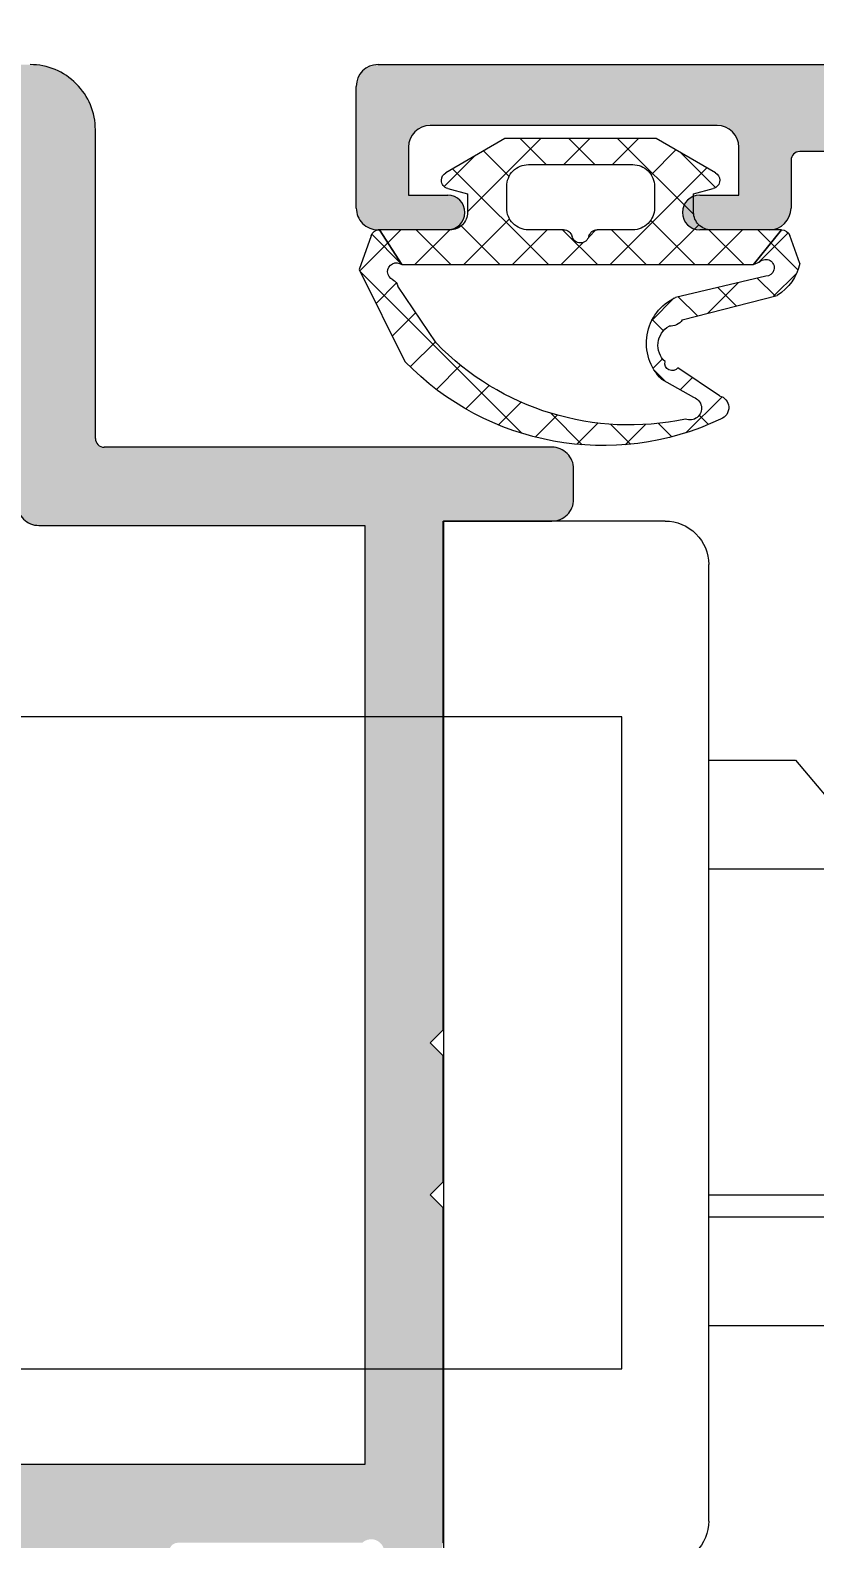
# Model space of a CAD drawing. Extents: x 820 to 5791, y 1495 to 5010.
# Drawn here: x 3007.535 to 3009.339, y 2081.616 to 2085.087 of the extents above; entities that cross this region are included whole.
import ezdxf

# ---------------------------------------------------------------- set-up
doc = ezdxf.new("R2010")
doc.units = 0
doc.header["$LTSCALE"] = 20
doc.layers.get('0').update_dxf_attribs({"linetype": 'CONTINUOUS', "lineweight": 15})
doc.layers.get('DEFPOINTS').update_dxf_attribs({"linetype": 'CONTINUOUS'})
doc.layers.add('_00_TT_PLASTER INTERIOR', color=60, linetype='CONTINUOUS', lineweight=0)
doc.layers.add('ölç', color=63, linetype='CONTINUOUS', lineweight=20)
doc.layers.add('dış ölçü', color=7, linetype='CONTINUOUS', lineweight=20, true_color=0x0d6787)
doc.styles.add('TRS', font='times.ttf', dxfattribs={"width": 0.8})
doc.dimstyles.new('dış ölçü', dxfattribs={"dimtxt": 12, "dimasz": 5, "dimexe": 5, "dimexo": 35, "dimgap": 5, "dimtad": 1, "dimdec": 0, "dimdsep": 46, "dimtxsty": 'TRS', "dimblk": 'DOT', "dimcen": 0, "dimdle": 0.1, "dimclrd": 256, "dimclre": 256, "dimclrt": 73, "dimadec": 0, "dimazin": 0, "dimtfac": 0.3, "dimtdec": 0, "dimtix": 1, "dimtmove": 2, "dimatfit": 3, "dimldrblk": 'DOT', "dimfxl": 1, "dimfxlon": 1, "dimtolj": 1, "dimarcsym": 0})

# ---------------------------------------------------------------- blocks, each defined once
blk = doc.blocks.new('_Dot')
at = {"layer": 'ölç', "color": 0, "lineweight": -2}
blk.add_line((-0.5, 0), (-1, 0), dxfattribs=at)
at = {"layer": 'ölç', "color": 0, "const_width": 0.5}
blk.add_lwpolyline([(-0.25, 0, 1), (0.25, 0, 1)], format="xyb", close=True, dxfattribs=at)
blk = doc.blocks.new('*D176')
at = {"layer": 'DEFPOINTS', "color": 0, "transparency": 16777216}
for p in [(2844.176336790435, 2097.044452601193), (3414.390991119654, 2084.554264930397), (3414.390991119654, 1809.278305477972)]:
    blk.add_point(p, dxfattribs=at)
at = {"layer": 'dış ölçü', "lineweight": -2, "transparency": 16777216}
for p, q in [((2844.176336790435, 1810.278305477972), (2844.176336790435, 1804.278305477972)), ((3414.390991119654, 1810.278305477972), (3414.390991119654, 1804.278305477972)), ((2849.176336790435, 1809.278305477972), (3409.390991119654, 1809.278305477972))]:
    blk.add_line(p, q, dxfattribs=at)
at = {"layer": 'dış ölçü', "lineweight": -2, "transparency": 16777216, "xscale": 5, "yscale": 5, "zscale": 5, "rotation": 180}
blk.add_blockref('_Dot', (2844.176336790435, 1809.278305477972), dxfattribs=at)
at = {"layer": 'dış ölçü', "lineweight": -2, "transparency": 16777216, "xscale": 5, "yscale": 5, "zscale": 5}
blk.add_blockref('_Dot', (3414.390991119654, 1809.278305477972), dxfattribs=at)
at = {"layer": 'dış ölçü', "color": 73, "transparency": 16777216, "insert": (3129.283663955045, 1820.399430207605), "char_height": 12, "attachment_point": 5, "style": 'TRS'}
blk.add_mtext('\\A1;570', dxfattribs=at)
blk = doc.blocks.new('*D180')
at = {"layer": 'DEFPOINTS', "color": 0, "transparency": 16777216}
for p in [(3700.971713778752, 2100.044452589959), (2054.28790840802, 2083.440788159293), (3700.971713778752, 1729.278305477972)]:
    blk.add_point(p, dxfattribs=at)
at = {"layer": 'dış ölçü', "lineweight": -2, "transparency": 16777216}
for p, q in [((2054.28790840802, 1730.278305477972), (2054.28790840802, 1724.278305477972)), ((3700.971713778752, 1730.278305477972), (3700.971713778752, 1724.278305477972)), ((2059.28790840802, 1729.278305477972), (3695.971713778752, 1729.278305477972))]:
    blk.add_line(p, q, dxfattribs=at)
at = {"layer": 'dış ölçü', "lineweight": -2, "transparency": 16777216, "xscale": 5, "yscale": 5, "zscale": 5, "rotation": 180}
blk.add_blockref('_Dot', (2054.28790840802, 1729.278305477972), dxfattribs=at)
at = {"layer": 'dış ölçü', "lineweight": -2, "transparency": 16777216, "xscale": 5, "yscale": 5, "zscale": 5}
blk.add_blockref('_Dot', (3700.971713778752, 1729.278305477972), dxfattribs=at)
at = {"layer": 'dış ölçü', "color": 73, "transparency": 16777216, "insert": (2877.629811093386, 1740.399430207604), "char_height": 12, "attachment_point": 5, "style": 'TRS'}
blk.add_mtext('\\A1;1647', dxfattribs=at)
blk = doc.blocks.new('HGJFG')
h = blk.add_hatch(color=9)
h.dxf.hatch_style = 1
edge = h.paths.add_edge_path()
edge.add_line((-2157.052609811039, -3285.342540522171), (-2161.952609811039, -3285.342540522171))
edge.add_arc((-2161.952609848388, -3285.392540484819), 0.04999996264815795, 449.9999571945588, 540.0000428021061)
edge.add_line((-2162.002609811037, -3285.39254052217), (-2162.002609811037, -3285.67202922217))
edge.add_arc((-2161.952609757701, -3285.672029211582), 0.05000005333277044, 180.000012132911, 239.9805119409376)
edge.add_line((-2161.977624511038, -3285.715322022176), (-2161.934817611039, -3285.740055922176))
edge.add_arc((-2161.924811749542, -3285.722738868847), 0.01999994000240818, 239.9805091335645, 284.9978442366118)
edge.add_line((-2161.919636111034, -3285.742057522172), (-2161.852609811037, -3285.724100522174))
edge.add_line((-2161.852609811042, -3285.724100522172), (-2161.852609811042, -3285.522540522168))
edge.add_line((-2161.852609811042, -3285.522540522171), (-2161.552609811043, -3285.522540522171))
edge.add_line((-2161.552609811039, -3285.522540522171), (-2161.552609811039, -3286.412540522173))
edge.add_line((-2161.552609811039, -3286.41254052217), (-2161.522609811037, -3286.442540522169))
edge.add_line((-2161.522609811041, -3286.442540522169), (-2161.552609811043, -3286.472530522174))
edge.add_line((-2161.552609811039, -3286.472530522175), (-2161.552609811039, -3287.382530522174))
edge.add_line((-2161.552609811039, -3287.382530522172), (-2161.852609811039, -3287.382530522172))
edge.add_line((-2161.852609811042, -3287.382530522172), (-2161.852609811042, -3287.162531022174))
edge.add_arc((-2161.872609797906, -3287.162530992023), 0.01999998686371782, 359.9999136220627, 480.0007267771202)
edge.add_line((-2161.882610011043, -3287.145210622169), (-2161.977610411041, -3287.200060822173))
edge.add_arc((-2161.952609829122, -3287.243361735512), 0.04999998191952085, 480.0007819472263, 540.0000993045832)
edge.add_line((-2162.002609811037, -3287.243361822172), (-2162.002609811037, -3287.382528922171))
edge.add_arc((-2161.842609868586, -3287.382528979763), 0.1599999424535885, 539.9999793768567, 629.9986956424653)
edge.add_line((-2161.842613511032, -3287.54252892217), (-2161.552609811034, -3287.542535722176))
edge.add_line((-2161.552609811039, -3287.542535722175), (-2161.552609811039, -3287.912193922175))
edge.add_line((-2161.552609811039, -3287.912193922176), (-2161.522609811037, -3287.942193922175))
edge.add_line((-2161.522609811041, -3287.942193922175), (-2161.552609811043, -3287.972193922174))
edge.add_line((-2161.552609811039, -3287.972193922174), (-2161.552609811039, -3288.742540522171))
edge.add_line((-2161.552609811039, -3288.742540522172), (-2161.51535861104, -3288.892178522175))
edge.add_arc((-2161.534484665809, -3288.8980258605), 0.01999993341346588, 322.11924450021934, 376.9997714245507, ccw=False)
edge.add_line((-2161.518698911034, -3288.910306222172), (-2161.552350511035, -3288.953564022173))
edge.add_arc((-2161.536564768013, -3288.9658444146), 0.01999994302475033, 502.119154304886, 539.9997352126884)
edge.add_line((-2161.556564711032, -3288.96584432217), (-2161.556564711032, -3289.049087722168))
edge.add_arc((-2161.536564706676, -3289.049087698316), 0.02000000435220103, 180.0000683352274, 282.5000071211478)
edge.add_line((-2161.532235911041, -3289.068613622169), (-2161.264306911041, -3289.009215222171))
edge.add_arc((-2161.2686356967, -3288.989689272875), 0.02000002703113914, 282.4999634252435, 486.793296271248)
edge.add_line((-2161.280614311033, -3288.973673222175), (-2161.408039211035, -3288.79503012217))
edge.add_arc((-2161.391756927024, -3288.783416000114), 0.02000001509450119, 197.000250289258, 215.5001906392718, ccw=False)
edge.add_line((-2161.410883011032, -3288.789263522171), (-2161.415778111033, -3288.77325232217))
edge.add_arc((-2161.387088960281, -3288.7644811526), 0.0300000131099217, 47.000027418390005, 197.0000291483294, ccw=False)
edge.add_line((-2161.366629011039, -3288.742540522172), (-2160.942609811039, -3288.742540522172))
edge.add_arc((-2160.942609796094, -3288.762540507235), 0.01999998506508395, 359.9999572112341, 450.0000428054411, ccw=False)
edge.add_line((-2160.922609811035, -3288.762540522172), (-2160.922609811035, -3288.797399722175))
edge.add_arc((-2160.942609898481, -3288.797399694114), 0.02000008744946322, 331.16955178033476, 359.99991960889156, ccw=False)
edge.add_line((-2160.925088811037, -3288.807044122171), (-2161.00517681104, -3288.952540522174))
edge.add_arc((-2161.00517681104, -3288.972540522168), 0.01999999999534339, 450, 630)
edge.add_line((-2161.00517681104, -3288.992540522172), (-2160.851279111038, -3288.992540522172))
edge.add_arc((-2160.851279117994, -3288.942540523388), 0.04999999878346037, 270.0000079774477, 331.1695064574781)
edge.add_line((-2160.807476611034, -3288.966651522172), (-2160.690100611034, -3288.753413922173))
edge.add_arc((-2160.671703516197, -3288.763540573959), 0.02100005178987737, 449.999985929286, 511.1694844111503, ccw=False)
edge.add_line((-2160.671703511031, -3288.742540522172), (-2157.112297711033, -3288.742540522172))
edge.add_line((-2157.112297711033, -3288.742540522172), (-2157.112297711033, -3288.942540522172))
edge.add_arc((-2157.062297748384, -3288.942540559524), 0.04999996264524756, 539.999957197894, 630.0000428054412)
edge.add_line((-2157.06229771103, -3288.992540522172), (-2156.65004271103, -3288.992540522172))
edge.add_arc((-2156.650042711041, -3288.972540522168), 0.02000000000116416, 270, 450)
edge.add_line((-2156.650042711041, -3288.952540522175), (-2156.730130811041, -3288.807044122172))
edge.add_arc((-2156.712609723586, -3288.797399694114), 0.02000008744985166, 180.0000803911084, 208.8304482196652, ccw=False)
edge.add_line((-2156.732609811032, -3288.797399722173), (-2156.732609811032, -3288.762540522171))
edge.add_arc((-2156.712609825973, -3288.762540507231), 0.0199999850563528, 89.99995719455882, 180.0000428054411, ccw=False)
edge.add_line((-2156.712609811043, -3288.742540522172), (-2156.288590511042, -3288.742540522172))
edge.add_arc((-2156.268130561785, -3288.7644811526), 0.03000001311319557, 342.99997085329574, 492.99997258161, ccw=False)
edge.add_line((-2156.239441411029, -3288.77325232217), (-2156.24433661103, -3288.789263522171))
edge.add_arc((-2156.263462645043, -3288.783416307119), 0.01999987752026649, 324.5006085571891, 343.0005489078927, ccw=False)
edge.add_line((-2156.247180311036, -3288.795030122171), (-2156.374605211037, -3288.973673222175))
edge.add_arc((-2156.386583825367, -3288.989689272875), 0.02000002703732286, 413.2067037287519, 617.5000365828964)
edge.add_line((-2156.390912611035, -3289.009215222172), (-2156.122983711036, -3289.06861362217))
edge.add_arc((-2156.118654915391, -3289.049087698316), 0.02000000435229018, 257.4999928788523, 359.9999316647726)
edge.add_line((-2156.098654911036, -3289.04908772217), (-2156.098654911036, -3288.965844322172))
edge.add_arc((-2156.118654804054, -3288.965844268895), 0.01999989302428551, 359.9998473704691, 397.8804282837991)
edge.add_line((-2156.102869011037, -3288.953564022172), (-2156.136520711037, -3288.910306222171))
edge.add_arc((-2156.120734906258, -3288.89802595679), 0.01999991375347702, 162.999922892102, 217.8804498130889, ccw=False)
edge.add_line((-2156.13986091103, -3288.892178522175), (-2156.102609811031, -3288.742540522172))
edge.add_line((-2156.102609811042, -3288.742540522172), (-2156.102609811042, -3287.972193922174))
edge.add_line((-2156.102609811042, -3287.972193922174), (-2156.132609811041, -3287.942193922175))
edge.add_line((-2156.132609811041, -3287.942193922175), (-2156.102609811042, -3287.912193922176))
edge.add_line((-2156.102609811042, -3287.912193922176), (-2156.102609811042, -3287.62254052217))
edge.add_line((-2156.102609811042, -3287.622540522169), (-2156.132609811041, -3287.592540522171))
edge.add_line((-2156.132609811041, -3287.592540522171), (-2156.102609811042, -3287.562540522172))
edge.add_line((-2156.102609811042, -3287.562540522172), (-2156.102609811042, -3286.392540522171))
edge.add_line((-2156.102609811042, -3286.39254052217), (-2155.852609811042, -3286.39254052217))
edge.add_arc((-2155.852609773688, -3286.342540559522), 0.04999996264815795, 269.9999571945589, 360.0000428021061)
edge.add_line((-2155.802609811039, -3286.342540522171), (-2155.802609811039, -3286.272540522169))
edge.add_arc((-2155.852609773688, -3286.272540484816), 0.04999996264524756, 359.9999571978939, 450.0000428054412)
edge.add_line((-2155.852609811042, -3286.222540522168), (-2156.882609811041, -3286.222540522168))
edge.add_arc((-2156.882609825986, -3286.202540537109), 0.01999998505926318, 179.9999572112341, 270.0000428137788, ccw=False)
edge.add_line((-2156.902609811031, -3286.202540522175), (-2156.902609811031, -3285.492540522171))
edge.add_arc((-2157.052609698975, -3285.492540410108), 0.1499998879386531, 359.9999571956705, 450.0000428043295)
edge = h.paths.add_edge_path(flags=16)
edge.add_line((-2161.352609811042, -3285.542540522171), (-2157.102609811042, -3285.542540522171))
edge.add_arc((-2157.102609796098, -3285.562540507234), 0.01999998506508395, 359.9999572112341, 450.0000428054411, ccw=False)
edge.add_line((-2157.082609811038, -3285.562540522172), (-2157.082609811038, -3286.352540522174))
edge.add_arc((-2157.03260984839, -3286.352540559527), 0.04999996264524756, 539.999957197894, 630.0000428054412)
edge.add_line((-2157.032609811035, -3286.402540522176), (-2156.282609811035, -3286.402540522176))
edge.add_line((-2156.282609811035, -3286.402540522176), (-2156.282609811035, -3288.562540522174))
edge.add_line((-2156.282609811035, -3288.562540522172), (-2161.372609811036, -3288.562540522172))
edge.add_line((-2161.372609811032, -3288.562540522172), (-2161.372609811032, -3286.402540522174))
edge.add_line((-2161.372609811032, -3286.402540522176), (-2161.222609811032, -3286.402540522176))
edge.add_arc((-2161.222609773683, -3286.352540559527), 0.04999996264815795, 269.9999571945589, 360.0000428021061)
edge.add_line((-2161.172609811035, -3286.352540522173), (-2161.172609811035, -3286.302540522172))
edge.add_arc((-2161.222609773683, -3286.302540484822), 0.04999996264524756, 359.9999571978939, 450.0000428054412)
edge.add_line((-2161.222609811038, -3286.252540522174), (-2161.352609811039, -3286.252540522174))
edge.add_arc((-2161.352609825973, -3286.232540537122), 0.01999998505344241, 179.9999571778836, 270.0000427971035, ccw=False)
edge.add_line((-2161.372609811032, -3286.232540522174), (-2161.372609811032, -3285.562540522173))
edge.add_arc((-2161.352609825973, -3285.562540507231), 0.01999998505926318, 89.9999572028965, 180.0000428054411, ccw=False)
h = blk.add_hatch(color=9)
h.dxf.hatch_style = 1
edge = h.paths.add_edge_path()
edge.add_line((-2157.052609811039, -3285.342540522171), (-2161.952609811039, -3285.342540522171))
edge.add_arc((-2161.952609848388, -3285.392540484819), 0.04999996264815795, 449.9999571945588, 540.0000428021061)
edge.add_line((-2162.002609811037, -3285.39254052217), (-2162.002609811037, -3285.67202922217))
edge.add_arc((-2161.952609757715, -3285.672029211582), 0.05000005332986005, 180.000012132911, 239.9805119409376)
edge.add_line((-2161.977624511038, -3285.715322022176), (-2161.934817611037, -3285.740055922176))
edge.add_arc((-2161.924811749542, -3285.722738868854), 0.01999993999736824, 239.9805091252218, 284.9978442328735)
edge.add_line((-2161.919636111034, -3285.742057522172), (-2161.852609811033, -3285.724100522174))
edge.add_line((-2161.852609811042, -3285.724100522172), (-2161.852609811042, -3285.522540522168))
edge.add_line((-2161.852609811042, -3285.522540522171), (-2161.552609811043, -3285.522540522171))
edge.add_line((-2161.552609811039, -3285.522540522171), (-2161.552609811039, -3286.412540522173))
edge.add_line((-2161.552609811039, -3286.41254052217), (-2161.522609811041, -3286.442540522169))
edge.add_line((-2161.522609811041, -3286.442540522169), (-2161.552609811039, -3286.472530522174))
edge.add_line((-2161.552609811039, -3286.472530522175), (-2161.552609811039, -3287.382530522174))
edge.add_line((-2161.552609811039, -3287.382530522172), (-2161.852609811039, -3287.382530522172))
edge.add_line((-2161.852609811042, -3287.382530522172), (-2161.852609811042, -3287.162531022174))
edge.add_arc((-2161.872609797906, -3287.162530992023), 0.01999998686371782, 359.9999136220627, 480.0007267771202)
edge.add_line((-2161.882610011043, -3287.145210622169), (-2161.977610411043, -3287.200060822173))
edge.add_arc((-2161.952609829122, -3287.243361735508), 0.04999998191593519, 480.0007819534496, 540.0000993112533)
edge.add_line((-2162.002609811037, -3287.243361822172), (-2162.002609811037, -3287.382528922171))
edge.add_arc((-2161.842609868586, -3287.382528979763), 0.1599999424506781, 539.9999793768567, 629.9986956424653)
edge.add_line((-2161.842613511047, -3287.54252892217), (-2161.552609811045, -3287.542535722176))
edge.add_line((-2161.552609811039, -3287.542535722175), (-2161.552609811039, -3287.912193922175))
edge.add_line((-2161.552609811039, -3287.912193922176), (-2161.522609811041, -3287.942193922175))
edge.add_line((-2161.522609811041, -3287.942193922175), (-2161.552609811039, -3287.972193922174))
edge.add_line((-2161.552609811039, -3287.972193922174), (-2161.552609811039, -3288.742540522171))
edge.add_line((-2161.552609811039, -3288.742540522172), (-2161.51535861104, -3288.892178522175))
edge.add_arc((-2161.534484665809, -3288.8980258605), 0.01999993341346588, 322.11924449509985, 376.9997714245507, ccw=False)
edge.add_line((-2161.518698911034, -3288.910306222172), (-2161.552350511035, -3288.953564022173))
edge.add_arc((-2161.536564768013, -3288.9658444146), 0.01999994302475033, 502.119154304886, 539.9997352126884)
edge.add_line((-2161.556564711046, -3288.96584432217), (-2161.556564711046, -3289.049087722168))
edge.add_arc((-2161.536564706691, -3289.049087698316), 0.02000000435220103, 180.0000683352274, 282.5000071211478)
edge.add_line((-2161.532235911041, -3289.068613622169), (-2161.264306911041, -3289.009215222171))
edge.add_arc((-2161.2686356967, -3288.989689272875), 0.02000002703050922, 282.4999634171036, 486.793296271248)
edge.add_line((-2161.280614311033, -3288.973673222175), (-2161.408039211035, -3288.79503012217))
edge.add_arc((-2161.391756927024, -3288.783416000103), 0.02000001509889212, 197.0002503211512, 215.5001906712646, ccw=False)
edge.add_line((-2161.410883011046, -3288.789263522171), (-2161.415778111047, -3288.77325232217))
edge.add_arc((-2161.387088960281, -3288.7644811526), 0.0300000131099217, 47.000027418390005, 197.0000291483294, ccw=False)
edge.add_line((-2161.366629011039, -3288.742540522172), (-2160.942609811035, -3288.742540522172))
edge.add_arc((-2160.942609796094, -3288.762540507231), 0.01999998505926318, 359.9999571945589, 450.00004279710356, ccw=False)
edge.add_line((-2160.922609811035, -3288.762540522172), (-2160.922609811035, -3288.797399722175))
edge.add_arc((-2160.942609898496, -3288.797399694114), 0.02000008744946322, 331.16955178033476, 359.99991960889156, ccw=False)
edge.add_line((-2160.925088811037, -3288.807044122171), (-2161.005176811036, -3288.952540522174))
edge.add_arc((-2161.00517681104, -3288.972540522168), 0.01999999999534339, 450, 630)
edge.add_line((-2161.00517681104, -3288.992540522172), (-2160.851279111042, -3288.992540522172))
edge.add_arc((-2160.851279118008, -3288.942540523381), 0.04999999878928114, 270.0000079774477, 331.1695064532429)
edge.add_line((-2160.807476611034, -3288.966651522172), (-2160.690100611034, -3288.753413922173))
edge.add_arc((-2160.671703516197, -3288.763540573959), 0.02100005178732773, 449.999985929286, 511.1694844073212, ccw=False)
edge.add_line((-2160.671703511046, -3288.742540522172), (-2157.112297711047, -3288.742540522172))
edge.add_line((-2157.112297711047, -3288.742540522172), (-2157.112297711047, -3288.942540522172))
edge.add_arc((-2157.062297748399, -3288.942540559524), 0.04999996264524756, 539.999957197894, 630.0000428054412)
edge.add_line((-2157.062297711044, -3288.992540522172), (-2156.650042711045, -3288.992540522172))
edge.add_arc((-2156.650042711041, -3288.972540522168), 0.02000000000116416, 270, 450)
edge.add_line((-2156.650042711041, -3288.952540522175), (-2156.730130811039, -3288.807044122172))
edge.add_arc((-2156.712609723586, -3288.797399694106), 0.02000008745265855, 180.0000804077836, 208.8304482342736, ccw=False)
edge.add_line((-2156.732609811047, -3288.797399722173), (-2156.732609811047, -3288.762540522171))
edge.add_arc((-2156.712609825988, -3288.762540507235), 0.01999998505926318, 89.99995719455887, 180.0000427887659, ccw=False)
edge.add_line((-2156.712609811043, -3288.742540522172), (-2156.288590511042, -3288.742540522172))
edge.add_arc((-2156.2681305618, -3288.7644811526), 0.03000001311319557, 342.9999708516706, 492.99997258161, ccw=False)
edge.add_line((-2156.239441411043, -3288.77325232217), (-2156.244336611045, -3288.789263522171))
edge.add_arc((-2156.263462645057, -3288.783416307119), 0.01999987752026649, 324.5006085571891, 343.0005489078927, ccw=False)
edge.add_line((-2156.247180311036, -3288.795030122171), (-2156.374605211034, -3288.973673222175))
edge.add_arc((-2156.386583825381, -3288.989689272875), 0.02000002703906597, 413.2067037220751, 617.5000365828964)
edge.add_line((-2156.390912611035, -3289.009215222172), (-2156.122983711036, -3289.06861362217))
edge.add_arc((-2156.118654915391, -3289.049087698316), 0.02000000435229018, 257.4999928788523, 359.9999316647726)
edge.add_line((-2156.098654911036, -3289.04908772217), (-2156.098654911036, -3288.965844322172))
edge.add_arc((-2156.118654804069, -3288.965844268895), 0.01999989302428551, 359.9998473704691, 397.8804282786796)
edge.add_line((-2156.102869011037, -3288.953564022172), (-2156.136520711037, -3288.910306222171))
edge.add_arc((-2156.120734906272, -3288.89802595679), 0.01999991375117988, 162.9999228896643, 217.8804498182083, ccw=False)
edge.add_line((-2156.139860911045, -3288.892178522175), (-2156.102609811046, -3288.742540522172))
edge.add_line((-2156.102609811042, -3288.742540522172), (-2156.102609811042, -3287.972193922174))
edge.add_line((-2156.102609811042, -3287.972193922174), (-2156.132609811045, -3287.942193922175))
edge.add_line((-2156.132609811041, -3287.942193922175), (-2156.102609811039, -3287.912193922176))
edge.add_line((-2156.102609811042, -3287.912193922176), (-2156.102609811042, -3287.62254052217))
edge.add_line((-2156.102609811042, -3287.622540522169), (-2156.132609811045, -3287.592540522171))
edge.add_line((-2156.132609811041, -3287.592540522171), (-2156.102609811039, -3287.562540522172))
edge.add_line((-2156.102609811042, -3287.562540522172), (-2156.102609811042, -3286.392540522171))
edge.add_line((-2156.102609811042, -3286.39254052217), (-2155.852609811042, -3286.39254052217))
edge.add_arc((-2155.852609773688, -3286.342540559522), 0.04999996264815795, 269.9999571945589, 360.0000428021061)
edge.add_line((-2155.802609811039, -3286.342540522171), (-2155.802609811039, -3286.272540522169))
edge.add_arc((-2155.852609773688, -3286.272540484816), 0.04999996264524756, 359.9999571978939, 450.0000428054412)
edge.add_line((-2155.852609811042, -3286.222540522168), (-2156.882609811045, -3286.222540522168))
edge.add_arc((-2156.882609825986, -3286.202540537116), 0.01999998505344242, 179.9999571945589, 270.0000428054412, ccw=False)
edge.add_line((-2156.902609811045, -3286.202540522175), (-2156.902609811045, -3285.492540522171))
edge.add_arc((-2157.052609698975, -3285.492540410108), 0.1499998879386531, 359.9999571956705, 450.0000428043295)
edge = h.paths.add_edge_path(flags=16)
edge.add_line((-2161.352609811042, -3285.542540522171), (-2157.102609811042, -3285.542540522171))
edge.add_arc((-2157.102609796098, -3285.562540507231), 0.01999998505926318, 359.9999571945588, 450.0000428054412, ccw=False)
edge.add_line((-2157.082609811038, -3285.562540522172), (-2157.082609811038, -3286.352540522174))
edge.add_arc((-2157.03260984839, -3286.352540559527), 0.04999996264524756, 539.999957197894, 630.0000428054412)
edge.add_line((-2157.032609811035, -3286.402540522176), (-2156.282609811035, -3286.402540522176))
edge.add_line((-2156.282609811035, -3286.402540522176), (-2156.282609811035, -3288.562540522174))
edge.add_line((-2156.282609811035, -3288.562540522172), (-2161.372609811036, -3288.562540522172))
edge.add_line((-2161.372609811046, -3288.562540522172), (-2161.372609811046, -3286.402540522174))
edge.add_line((-2161.372609811046, -3286.402540522176), (-2161.222609811047, -3286.402540522176))
edge.add_arc((-2161.222609773683, -3286.352540559527), 0.04999996264815795, 269.9999571945589, 360.0000428021061)
edge.add_line((-2161.172609811035, -3286.352540522173), (-2161.172609811035, -3286.302540522172))
edge.add_arc((-2161.222609773683, -3286.302540484822), 0.04999996264524756, 359.9999571978939, 450.0000428054412)
edge.add_line((-2161.222609811038, -3286.252540522174), (-2161.352609811037, -3286.252540522174))
edge.add_arc((-2161.352609825987, -3286.232540537115), 0.01999998505926318, 179.9999571945589, 270.0000428054412, ccw=False)
edge.add_line((-2161.372609811046, -3286.232540522174), (-2161.372609811046, -3285.562540522173))
edge.add_arc((-2161.352609825987, -3285.562540507234), 0.01999998505926318, 89.99995719455887, 180.0000427887659, ccw=False)
h = blk.add_hatch(color=9)
h.dxf.hatch_style = 1
edge = h.paths.add_edge_path()
edge.add_arc((-2148.65251659494, -3285.672047667697), 0.0500000000000199, 660.0194825740718, 719.999999999998, ccw=False)
edge.add_line((-2148.627501872424, -3285.715340434505), (-2148.670308720238, -3285.740074391198))
edge.add_arc((-2148.68031460924, -3285.722757284476), 0.02000000000005231, 615.0020712212915, 660.0194825747342, ccw=False)
edge.add_line((-2148.685490291781, -3285.742075988112), (-2148.752516594927, -3285.724118941224))
edge.add_line((-2148.752516594931, -3285.724118941224), (-2148.752516594931, -3285.522558941224))
edge.add_line((-2148.752516594931, -3285.522558941223), (-2149.05251659493, -3285.522558941223))
edge.add_line((-2149.052516594934, -3285.522558941223), (-2149.052516594934, -3286.412558941223))
edge.add_line((-2149.052516594934, -3286.412558941224), (-2149.082516594935, -3286.442558941225))
edge.add_line((-2149.082516594933, -3286.442558941225), (-2149.052516594932, -3286.472548941225))
edge.add_line((-2149.052516594934, -3286.472548941224), (-2149.052516594934, -3287.382548941224))
edge.add_line((-2149.052516594934, -3287.382548941224), (-2148.752516594935, -3287.382548941224))
edge.add_line((-2148.752516594931, -3287.382548941224), (-2148.752516594931, -3287.162549449302))
edge.add_arc((-2148.732516594927, -3287.162549449303), 0.02000000000007489, 419.99921998778024, 540.0000000005099, ccw=False)
edge.add_line((-2148.722516359133, -3287.145229077366), (-2148.627516005438, -3287.200079281579))
edge.add_arc((-2148.65251659494, -3287.243380211418), 0.04999999999978667, 360.00000000016854, 419.99921998742957, ccw=False)
edge.add_line((-2148.602516594937, -3287.243380211418), (-2148.602516594937, -3287.383208941181))
edge.add_arc((-2148.762516594926, -3287.383208941182), 0.1599999999997735, 630.0013324598763, 719.9999999998896, ccw=False)
edge.add_line((-2148.762512874001, -3287.543208941138), (-2149.052516594932, -3287.54321568541))
edge.add_line((-2149.052516594934, -3287.54321568541), (-2149.052516594934, -3287.913212313166))
edge.add_line((-2149.052516594934, -3287.913212313165), (-2149.082516594935, -3287.943212313166))
edge.add_line((-2149.082516594933, -3287.943212313166), (-2149.052516594932, -3287.973212313165))
edge.add_line((-2149.052516594934, -3287.973212313166), (-2149.052516594934, -3288.742558941225))
edge.add_line((-2149.052516594934, -3288.742558941224), (-2149.089767720176, -3288.892196892892))
edge.add_arc((-2149.070641625059, -3288.898044326987), 0.02000000000011365, 523.0000000003032, 577.8805265231091)
edge.add_line((-2149.086427481464, -3288.910324666459), (-2149.05277586073, -3288.953582399997))
edge.add_arc((-2149.068561717138, -3288.96586273947), 0.01999999999946319, 360.00000000045696, 397.88052652326303, ccw=False)
edge.add_line((-2149.048561717133, -3288.96586273947), (-2149.048561717133, -3289.049106112824))
edge.add_arc((-2149.068561717138, -3289.049106112824), 0.01999999999983544, 617.4999999995352, 719.9999999995362, ccw=False)
edge.add_line((-2149.072890509412, -3289.068632032965), (-2149.340819466336, -3289.009233613247))
edge.add_arc((-2149.336490674058, -3288.989707693106), 0.02000000000012126, 413.2066863932508, 617.4999999999645, ccw=False)
edge.add_line((-2149.324512071061, -3288.973691667678), (-2149.19708716729, -3288.795048541164))
edge.add_arc((-2149.213369477654, -3288.783434482052), 0.01999999999827856, 684.4999999981264, 702.9999999981084)
edge.add_line((-2149.194243382543, -3288.789281916145), (-2149.189348263563, -3288.773270703414))
edge.add_arc((-2149.218037406242, -3288.764499552272), 0.02999999999991945, 702.9999999999847, 852.9999999999912)
edge.add_line((-2149.238497357042, -3288.742558941224), (-2149.662516594927, -3288.742558941224))
edge.add_arc((-2149.662516594934, -3288.762558941225), 0.01999999999980276, 449.9999999997476, 539.9999999997314)
edge.add_line((-2149.682516594939, -3288.762558941225), (-2149.682516594939, -3288.797418147362))
edge.add_arc((-2149.662516594934, -3288.797418147363), 0.01999999999994486, 539.9999999993956, 568.8304574556344)
edge.add_line((-2149.68003760422, -3288.807062536075), (-2149.59994953025, -3288.952558941225))
edge.add_arc((-2149.59994953025, -3288.972558941224), 0.02000000000007276, 270, 450, ccw=False)
edge.add_line((-2149.59994953025, -3288.992558941224), (-2149.753847279138, -3288.992558941224))
edge.add_arc((-2149.753847279132, -3288.942558941225), 0.05000000000000009, 568.8304574562372, 629.9999999999976, ccw=False)
edge.add_line((-2149.797649802346, -3288.966669913008), (-2149.915310820193, -3288.752914552511))
edge.add_arc((-2149.932831829469, -3288.762558941225), 0.01999999999985384, 388.8304574569419, 450.0000000007043)
edge.add_line((-2149.932831829469, -3288.742558941224), (-2153.492828712036, -3288.742558941224))
edge.add_line((-2153.492828712039, -3288.742558941224), (-2153.492828712039, -3288.942558941224))
edge.add_arc((-2153.542828712042, -3288.942558941225), 0.05, 270, 360, ccw=False)
edge.add_line((-2153.542828712042, -3288.992558941224), (-2153.955033468753, -3288.992558941224))
edge.add_arc((-2153.955033468749, -3288.972558941224), 0.02000000000007276, 450, 630, ccw=False)
edge.add_line((-2153.955033468749, -3288.952558941223), (-2153.874945394779, -3288.807062536073))
edge.add_arc((-2153.892466404065, -3288.797418147361), 0.02000000000003605, 691.1695425433522, 719.9999999995905)
edge.add_line((-2153.872466404076, -3288.797418147361), (-2153.872466404076, -3288.762558941224))
edge.add_arc((-2153.892466404065, -3288.762558941225), 0.0199999999998937, 360.0000000005292, 450.000000000513)
edge.add_line((-2153.892466404065, -3288.742558941224), (-2154.316485641951, -3288.742558941224))
edge.add_arc((-2154.336945592758, -3288.764499552272), 0.02999999999999899, 406.9999999999133, 556.9999999999202)
edge.add_line((-2154.365634735438, -3288.773270703415), (-2154.36073961646, -3288.789281916146))
edge.add_arc((-2154.341613521331, -3288.78343448205), 0.01999999999852584, 557.0000000033442, 575.500000003329)
edge.add_line((-2154.357895831706, -3288.795048541165), (-2154.230470927935, -3288.973691667679))
edge.add_arc((-2154.218492324942, -3288.989707693106), 0.02000000000015939, 282.50000000028524, 486.7933136069838, ccw=False)
edge.add_line((-2154.214163532667, -3289.009233613248), (-2154.482092489591, -3289.068632032966))
edge.add_arc((-2154.486421281877, -3289.049106112824), 0.01999999999983568, 540.0000000004637, 642.5000000004644, ccw=False)
edge.add_line((-2154.506421281866, -3289.049106112824), (-2154.506421281866, -3288.96586273947))
edge.add_arc((-2154.486421281877, -3288.965862739468), 0.0200000000005236, 502.11947347777993, 540.0000000005853, ccw=False)
edge.add_line((-2154.502207138282, -3288.953582399997), (-2154.468555517548, -3288.910324666459))
edge.add_arc((-2154.484341373941, -3288.898044326986), 0.01999999999929946, 682.1194734770343, 736.9999999998462)
edge.add_line((-2154.46521527883, -3288.892196892893), (-2154.502466404071, -3288.742658941224))
edge.add_line((-2154.502466404066, -3288.742658941223), (-2154.502516594929, -3287.972212313165))
edge.add_line((-2154.502516594931, -3287.972212313166), (-2154.47251659493, -3287.942212313166))
edge.add_line((-2154.472516594932, -3287.942212313165), (-2154.502516594933, -3287.912212313165))
edge.add_line((-2154.502516594931, -3287.912212313165), (-2154.502516594931, -3287.622558941223))
edge.add_line((-2154.502516594931, -3287.622558941223), (-2154.47251659493, -3287.592558941224))
edge.add_line((-2154.472516594932, -3287.592558941225), (-2154.502516594933, -3287.562558941224))
edge.add_line((-2154.502516594931, -3287.562558941224), (-2154.502516594931, -3286.392558941224))
edge.add_line((-2154.502516594931, -3286.392558941224), (-2154.752516594931, -3286.392558941224))
edge.add_arc((-2154.752516594931, -3286.342558941225), 0.05, 540, 630, ccw=False)
edge.add_line((-2154.802516594934, -3286.342558941225), (-2154.802516594934, -3285.562558941224))
edge.add_arc((-2154.822516594938, -3285.562558941224), 0.01999999999989086, 360.0000000005211, 450.0000000005211)
edge.add_line((-2154.822516594938, -3285.542558941223), (-2155.282516594937, -3285.542558941223))
edge.add_arc((-2155.28251659493, -3285.562558941224), 0.01999999999989086, 449.9999999994789, 539.9999999994789)
edge.add_line((-2155.302516594934, -3285.562558941224), (-2155.302516594934, -3285.672558962828))
edge.add_arc((-2155.352516594937, -3285.672558962827), 0.0499999999999444, 630.0358098574097, 719.9999999998711, ccw=False)
edge.add_line((-2155.352485344946, -3285.722558953062), (-2155.512466404075, -3285.722658941223))
edge.add_arc((-2155.51246640406, -3285.682658941224), 0.03999999999978172, 450.00000000001626, 629.9999999999836, ccw=False)
edge.add_line((-2155.51246640406, -3285.642658941223), (-2155.42246640406, -3285.642658941223))
edge.add_line((-2155.422466404064, -3285.642658941223), (-2155.422466404064, -3285.532558941223))
edge.add_arc((-2155.472466404067, -3285.532558941223), 0.05, 360, 450)
edge.add_line((-2155.472466404067, -3285.482558941224), (-2156.132466404067, -3285.482558941224))
edge.add_arc((-2156.13246640407, -3285.532558941223), 0.05, 450, 540)
edge.add_line((-2156.182466404073, -3285.532558941223), (-2156.182466404073, -3285.642658941223))
edge.add_line((-2156.182466404073, -3285.642658941223), (-2156.092266404073, -3285.642658941223))
edge.add_arc((-2156.092566772827, -3285.682608626025), 0.03995081397301977, 269.71369605744144, 449.5692196920685, ccw=False)
edge.add_line((-2156.092766404062, -3285.722558941224), (-2156.252516594926, -3285.722558941224))
edge.add_arc((-2156.252516594931, -3285.672558941224), 0.05, 540, 630, ccw=False)
edge.add_line((-2156.302516594934, -3285.672558941224), (-2156.302516594934, -3285.392558941225))
edge.add_arc((-2156.252516594931, -3285.392558941224), 0.05, 450, 540, ccw=False)
edge.add_line((-2156.252516594931, -3285.342558941225), (-2148.652516594931, -3285.342558941225))
edge.add_arc((-2148.65251659494, -3285.392558941224), 0.05, 360, 450, ccw=False)
edge.add_line((-2148.602516594937, -3285.392558941224), (-2148.602516594937, -3285.672047667696))
edge = h.paths.add_edge_path(flags=16)
edge.add_line((-2154.622516594926, -3286.202558941223), (-2154.622516594926, -3285.562558941223))
edge.add_arc((-2154.602516594937, -3285.562558941224), 0.01999999999989086, 449.9999999994789, 539.9999999994789, ccw=False)
edge.add_line((-2154.602516594937, -3285.542558941223), (-2149.232516594936, -3285.542558941223))
edge.add_line((-2149.232516594927, -3285.542558941223), (-2149.232516594927, -3286.252558941223))
edge.add_line((-2149.232516594927, -3286.252558941224), (-2149.382516594927, -3286.252558941224))
edge.add_arc((-2149.382516594936, -3286.302558941224), 0.05, 450, 540)
edge.add_line((-2149.432516594939, -3286.302558941224), (-2149.432516594939, -3286.352558941224))
edge.add_arc((-2149.382516594936, -3286.352558941225), 0.05, 540, 630)
edge.add_line((-2149.382516594936, -3286.402558941224), (-2149.232516594936, -3286.402558941224))
edge.add_line((-2149.232516594927, -3286.402558941224), (-2149.232516594927, -3288.562558941224))
edge.add_line((-2149.232516594927, -3288.562558941224), (-2154.322516594927, -3288.562558941224))
edge.add_line((-2154.322516594938, -3288.562558941224), (-2154.322516594938, -3286.402558941224))
edge.add_line((-2154.322516594938, -3286.402558941224), (-2153.572516594938, -3286.402558941224))
edge.add_arc((-2153.572516594938, -3286.352558941225), 0.05, 630, 720)
edge.add_line((-2153.522516594935, -3286.352558941225), (-2153.522516594935, -3286.272558941225))
edge.add_arc((-2153.572516594938, -3286.272558941223), 0.04999999999999969, 719.9999999999995, 810.0000000000003)
edge.add_line((-2153.572516594938, -3286.222558941224), (-2154.602516594939, -3286.222558941224))
edge.add_arc((-2154.602516594937, -3286.202558941223), 0.01999999999989086, 540.0000000005211, 630.0000000005211, ccw=False)
at = {"color": 9}
for p, q in [((-2156.252516594931, -3285.342558941225), (-2148.65251659494, -3285.342558941225)), ((-2156.302516594934, -3285.672558941224), (-2156.302516594934, -3285.392558941224)), ((-2156.902609811045, -3286.202540522175), (-2156.902609811045, -3285.492540522172)), ((-2156.902609811031, -3286.202540522175), (-2156.902609811031, -3285.492540522172)), ((-2155.472466404067, -3285.482558941224), (-2156.13246640407, -3285.482558941224)), ((-2155.96045642407, -3285.512587441218), (-2156.096554924062, -3285.591163941218)), ((-2156.046554924059, -3285.681457442967), (-2155.877684922319, -3285.51258744122)), ((-2155.612653424058, -3285.512587441218), (-2155.96045642407, -3285.512587441218)), ((-2155.92577861207, -3285.512587441218), (-2155.865778612072, -3285.572587441217)), ((-2155.825431720802, -3285.572587441217), (-2155.765431720804, -3285.512587441218)), ((-2155.813525410555, -3285.51258744122), (-2155.753525410558, -3285.572587441217)), ((-2155.713178519288, -3285.572587441217), (-2155.65317851929, -3285.512587441218)), ((-2155.701272209041, -3285.512587441218), (-2155.526236691189, -3285.687622959079)), ((-2155.476554924066, -3285.591163941218), (-2155.612653424058, -3285.512587441218)), ((-2156.182466404073, -3285.532558941223), (-2156.182466404073, -3285.642658941223)), ((-2156.009637251595, -3285.540982003206), (-2155.950978475475, -3285.599640779333)), ((-2155.62425927982, -3285.595921403264), (-2155.567179625647, -3285.538841749095)), ((-2155.556733799601, -3285.544872649146), (-2155.476082787424, -3285.625523661319)), ((-2155.422466404064, -3285.642658941223), (-2155.422466404064, -3285.532558941223)), ((-2154.822516594938, -3285.542558941223), (-2155.28251659493, -3285.542558941223)), ((-2156.100332552477, -3285.622981869875), (-2156.030210867842, -3285.552860185236)), ((-2156.080802931564, -3285.582069524758), (-2155.860251805088, -3285.802620651227)), ((-2155.906554924059, -3285.572587441217), (-2155.786554924064, -3285.572587441217)), ((-2155.786554924064, -3285.572587441217), (-2155.666554924069, -3285.572587441217)), ((-2155.718695346467, -3285.802610671429), (-2155.496013945693, -3285.579929270646)), ((-2155.302516594934, -3285.562558941224), (-2155.302516594934, -3285.672558962827)), ((-2156.182466404073, -3285.642658941223), (-2156.092266404067, -3285.642658941223)), ((-2156.091731224061, -3285.627802941218), (-2156.046554924059, -3285.639907941218)), ((-2156.046554924059, -3285.639907941218), (-2156.046554924059, -3285.682585041218)), ((-2155.956554924062, -3285.672587441218), (-2155.956554924062, -3285.622588641218)), ((-2155.616554924066, -3285.622589441217), (-2155.616554924066, -3285.647585241218)), ((-2155.616554924066, -3285.647585241218), (-2155.616554924066, -3285.672583141218)), ((-2155.616554924066, -3285.647585241218), (-2155.616554924066, -3285.647585241218)), ((-2155.526554924055, -3285.639907941218), (-2155.481379924063, -3285.627803341217)), ((-2155.526554924055, -3285.682587441218), (-2155.526554924055, -3285.639907941218)), ((-2155.51246640406, -3285.642658941223), (-2155.422466404064, -3285.642658941223)), ((-2156.092766404062, -3285.722558941224), (-2156.252516594931, -3285.722558941224)), ((-2156.086554924067, -3285.722587441219), (-2156.249417224067, -3285.722587441219)), ((-2156.249417224067, -3285.722587441219), (-2156.197696224056, -3285.802644441218)), ((-2156.197696224056, -3285.802644441218), (-2156.249417224067, -3285.722587441219)), ((-2156.229997377476, -3285.752646694868), (-2156.199938123825, -3285.722587441219)), ((-2156.167739810376, -3285.802642329277), (-2156.08768492231, -3285.722587441219)), ((-2156.16479141812, -3285.722587441219), (-2156.084742381424, -3285.802636477919)), ((-2156.06142096096, -3285.71370469687), (-2155.972497093256, -3285.802628564573)), ((-2156.055478694395, -3285.802634414814), (-2155.950065558468, -3285.697221278887)), ((-2155.943217578429, -3285.802626500355), (-2155.863178519282, -3285.722587441219)), ((-2155.825659124062, -3285.722587441219), (-2155.906553724065, -3285.722587441219)), ((-2155.828031813578, -3285.722587441219), (-2155.748006516919, -3285.802612737881)), ((-2155.76836426227, -3285.740026385708), (-2155.751143131024, -3285.722805254468)), ((-2155.666554924069, -3285.722587441219), (-2155.748199424063, -3285.722587441219)), ((-2155.715778612078, -3285.722587441219), (-2155.635761228751, -3285.802604824535)), ((-2155.625290226814, -3285.700822624957), (-2155.523515940583, -3285.802596911189)), ((-2155.606434230486, -3285.802602756966), (-2155.514771087718, -3285.710939614196)), ((-2155.352485344946, -3285.722558953062), (-2155.51246640406, -3285.722658941223)), ((-2155.49417311452, -3285.802594842507), (-2155.41416571324, -3285.722587441219)), ((-2155.491590433213, -3285.722269217048), (-2155.411270652415, -3285.802588997843)), ((-2155.324084724064, -3285.722587441219), (-2155.486554924061, -3285.722587441219)), ((-2155.486554924061, -3285.722587441219), (-2155.486554924061, -3285.722587441219)), ((-2155.389191024061, -3285.802587441217), (-2155.324084724064, -3285.722587441219)), ((-2155.324085824058, -3285.722587441219), (-2155.389191024061, -3285.802587441217)), ((-2155.379019007535, -3285.722587441219), (-2155.348733017247, -3285.752873431503)), ((-2155.326216724058, -3285.722587441219), (-2155.325041324058, -3285.723762841218)), ((-2156.268497024063, -3285.736590641217), (-2156.295978024061, -3285.813500341218)), ((-2156.294274324403, -3285.816923641795), (-2156.229997377476, -3285.752646694868)), ((-2156.266849141594, -3285.732782919261), (-2156.19898962219, -3285.800642438669)), ((-2155.830956462448, -3285.802618585892), (-2155.779490392434, -3285.751152515874)), ((-2155.376521203984, -3285.797196133478), (-2155.308898239379, -3285.729573168876)), ((-2155.348732640382, -3285.752873808368), (-2155.286721394642, -3285.814885054114)), ((-2155.282515524069, -3285.799774241218), (-2155.305241324063, -3285.735884741219)), ((-2156.295978024061, -3285.813500341218), (-2156.190592724056, -3286.025254541218)), ((-2156.293593383697, -3285.818291878667), (-2155.92100187139, -3286.190883390987)), ((-2156.19898962219, -3285.800642438669), (-2156.196987669592, -3285.802644391265)), ((-2156.197696224056, -3285.802644441218), (-2155.389191024061, -3285.802587441217)), ((-2155.389191024061, -3285.802587441217), (-2155.374309124059, -3285.796254841219)), ((-2155.342557308902, -3285.875485439906), (-2155.289873778264, -3285.822801909279)), ((-2156.256972640706, -3285.891875159609), (-2156.209866487724, -3285.844769006634)), ((-2156.118709924061, -3285.982712241218), (-2156.206970524069, -3285.852242441218)), ((-2155.360677424059, -3285.829234741218), (-2155.568343424061, -3285.878089941217)), ((-2155.493813879843, -3285.914488809341), (-2155.423289941068, -3285.843964870562)), ((-2155.470938298266, -3285.855174553518), (-2155.428472994373, -3285.897639857399)), ((-2155.380064041686, -3285.833795608579), (-2155.339231747345, -3285.87462790291)), ((-2155.622753948815, -3285.931175676797), (-2155.570920224808, -3285.879341952791)), ((-2155.561812554833, -3285.876553498457), (-2155.5177142414, -3285.920651811885)), ((-2155.552676424061, -3285.929667241217), (-2155.334098924065, -3285.873304341218)), ((-2156.21967095701, -3285.966826677423), (-2156.165859066267, -3285.913014786694)), ((-2155.621629356258, -3285.928989898545), (-2155.59590562066, -3285.954713634145)), ((-2156.178272951406, -3286.037681873336), (-2156.120563419591, -3285.979972341524)), ((-2156.118076002193, -3286.089738125634), (-2156.062512714049, -3286.034174837491)), ((-2155.619940024187, -3286.040614953677), (-2155.598312093961, -3286.018987023465)), ((-2155.616357120086, -3286.046515336228), (-2155.591879913726, -3286.070992542597)), ((-2155.600130024058, -3286.066343441217), (-2155.526550724067, -3286.107806841218)), ((-2155.467221124066, -3286.104177241218), (-2155.562681524066, -3286.039923241217)), ((-2155.557460459238, -3286.090388590249), (-2155.529398067211, -3286.062326198221)), ((-2156.05061119617, -3286.134526521127), (-2155.996698016327, -3286.080613341285)), ((-2155.975280218275, -3286.171448744743), (-2155.922989908894, -3286.119158435374)), ((-2155.544191695325, -3286.189373027851), (-2155.461208932856, -3286.106390265385)), ((-2155.890906625599, -3286.199328353586), (-2155.840295693471, -3286.148717421457)), ((-2155.855310517448, -3286.144321543409), (-2155.782595447102, -3286.21703661375)), ((-2155.795277272741, -3286.215952202242), (-2155.746532572314, -3286.167207501804)), ((-2155.7174402707, -3286.169938588652), (-2155.671724369616, -3286.215654489734)), ((-2155.683825442914, -3286.216753573927), (-2155.637420257274, -3286.170348388286)), ((-2155.607316825522, -3286.167808832314), (-2155.576477615436, -3286.198648042399)), ((-2155.545427024056, -3286.157860041219), (-2155.545427024056, -3286.157860041219)), ((-2155.513683016919, -3286.149189439401), (-2155.492397449064, -3286.170475007254)), ((-2155.852609811042, -3286.222540522168), (-2156.882609811041, -3286.222540522168)), ((-2155.852609811042, -3286.222540522168), (-2156.882609811041, -3286.222540522168)), ((-2155.802609811039, -3286.342540522171), (-2155.802609811039, -3286.272540522171)), ((-2155.802609811039, -3286.342540522171), (-2155.802609811039, -3286.272540522171)), ((-2157.032609811035, -3286.402540522176), (-2156.282609811035, -3286.402540522176)), ((-2157.032609811035, -3286.402540522176), (-2156.282609811035, -3286.402540522176)), ((-2156.282609811035, -3286.402540522176), (-2156.282609811035, -3288.562540522172)), ((-2156.282609811035, -3286.402540522176), (-2156.282609811035, -3288.562540522172)), ((-2156.102609811042, -3287.562540522172), (-2156.102609811042, -3286.39254052217)), ((-2156.102609811042, -3286.39254052217), (-2155.852609811042, -3286.39254052217)), ((-2156.102609811042, -3287.562540522172), (-2156.102609811042, -3286.39254052217)), ((-2156.102609811042, -3286.39254052217), (-2155.852609811042, -3286.39254052217)), ((-2156.132609811041, -3287.592540522171), (-2156.102609811042, -3287.562540522172)), ((-2156.132609811041, -3287.592540522171), (-2156.102609811042, -3287.562540522172)), ((-2156.102609811042, -3287.622540522169), (-2156.132609811041, -3287.592540522171)), ((-2156.102609811042, -3287.622540522169), (-2156.132609811041, -3287.592540522171)), ((-2156.102609811042, -3287.912193922176), (-2156.102609811042, -3287.622540522169)), ((-2156.102609811042, -3287.912193922176), (-2156.102609811042, -3287.622540522169)), ((-2156.132609811041, -3287.942193922175), (-2156.102609811042, -3287.912193922176)), ((-2156.132609811041, -3287.942193922175), (-2156.102609811042, -3287.912193922176)), ((-2156.102609811042, -3287.972193922174), (-2156.132609811041, -3287.942193922175)), ((-2156.102609811042, -3287.972193922174), (-2156.132609811041, -3287.942193922175)), ((-2156.102609811042, -3288.742540522172), (-2156.102609811042, -3287.972193922174)), ((-2156.102609811042, -3288.742540522172), (-2156.102609811042, -3287.972193922174)), ((-2156.282609811035, -3288.562540522172), (-2161.372609811046, -3288.562540522172)), ((-2156.282609811035, -3288.562540522172), (-2161.372609811032, -3288.562540522172))]:
    blk.add_line(p, q, dxfattribs=at)
at = {"color": 9, "extrusion": (0, 0, -1)}
for p, q in [((-2155.591912961038, -3286.392529922171), (-2156.101912961048, -3286.392529922171)), ((-2156.101912961048, -3286.392529922171), (-2156.101912961048, -3288.792529922171)), ((-2155.491912961047, -3288.69252992217), (-2155.491912961047, -3286.49252992217)), ((-2155.691912961044, -3286.842529922172), (-2161.241912961047, -3286.842529922172)), ((-2155.691912961044, -3288.342529922172), (-2155.691912961044, -3286.842529922172)), ((-2155.491912961047, -3286.94252992217), (-2155.29191296105, -3286.94252992217)), ((-2155.29191296105, -3286.94252992217), (-2154.451912961039, -3287.94252992217)), ((-2155.491912961047, -3287.19252992217), (-2153.54191296105, -3287.19252992217)), ((-2155.491912961047, -3287.94252992217), (-2154.451912961039, -3287.94252992217)), ((-2155.491912961047, -3287.99252992217), (-2153.54191296105, -3287.99252992217)), ((-2155.491912961047, -3288.24252992217), (-2154.451912961039, -3288.24252992217)), ((-2161.241912961047, -3288.342529922172), (-2155.691912961044, -3288.342529922172))]:
    blk.add_line(p, q, dxfattribs=at)
at = {"color": 9}
for centre, radius, start, end in [((-2157.052609698975, -3285.49254041011), 0.1499998879390169, 359.9999571952162, 90.00004280374165), ((-2157.052609698975, -3285.49254041011), 0.1499998879390169, 359.9999571952162, 90.00004280374165), ((-2156.252516594931, -3285.392558941224), 0.0499999999992724, 90, 180), ((-2156.13246640407, -3285.532558941223), 0.0499999999992724, 90, 180), ((-2155.472466404067, -3285.532558941225), 0.05000000000109139, 1.042204158021965e-09, 90), ((-2155.28251659493, -3285.562558941224), 0.01999999999952706, 90, 180), ((-2156.092566772827, -3285.682608626023), 0.03995081397213097, 269.7136960573695, 89.56921969412568), ((-2155.51246640406, -3285.682658941224), 0.03999999999905413, 90, 270), ((-2156.252516594931, -3285.672558941224), 0.0499999999992724, 179.9999999989578, 270), ((-2155.352516594937, -3285.672558962827), 0.05000000000109139, 270.0358098578903, 359.9999999989578), ((-2156.882609825986, -3286.202540537114), 0.01999998505471571, 179.9999572043876, 270.0000428087442), ((-2156.882609825986, -3286.202540537112), 0.0199999850556252, 179.9999572069931, 270.0000428137468), ((-2155.852609773688, -3286.272540484814), 0.04999996264815795, 359.9999571934444, 90.00004280124034), ((-2155.852609773688, -3286.272540484816), 0.04999996264997694, 359.9999571944866, 90.00004280124034), ((-2155.852609773688, -3286.342540559524), 0.04999996264542946, 269.9999571962583, 4.28043669741219e-05), ((-2155.852609773688, -3286.342540559524), 0.04999996264633896, 269.9999571962583, 4.280332476996388e-05), ((-2157.03260984839, -3286.352540559527), 0.04999996264997694, 179.9999571944866, 270.0000428012403), ((-2157.03260984839, -3286.352540559529), 0.04999996264815795, 179.9999571934444, 270.0000428012403)]:
    blk.add_arc(centre, radius, start, end, dxfattribs=at)
at = {"color": 9, "extrusion": (0, 0, -1)}
for centre, start, end in [((2155.591912886329, -3286.492529847462), 89.99995719542459, 180.0000428048881), ((2155.591912886329, -3288.69252999688), 179.9999571950077, 270.0000428045754)]:
    blk.add_arc(centre, 0.09999992529085892, start, end, dxfattribs=at)
for centre, major_axis, ratio, start_param, end_param in [((-2155.906554958911, -3285.622587406386), (-0.03535531443074868, -0.03535531443074866), 0.9999999999874991, 0.7853734667672718, 2.356195187114179), ((-2156.08655491861, -3285.608484452438), (-0.01414213947426117, -0.01414213947426116), 0.9999999999279632, 0.7853987243641711, 1.832595557399939), ((-2156.086554882274, -3285.608484370954), (0.01414216516916666, -0.01414216516916666), 0.9999999999328875, 1.047194966416833, 2.35619097692452), ((-2155.486554894928, -3285.608484477092), (0.01414211501937955, -0.01414211501937955), 0.9999999999372047, 5.497785349951726, 6.806856680866441), ((-2155.486554929504, -3285.608484452438), (-0.01414213947432965, -0.01414213947432965), 0.9999999998516975, 2.879793423008429, 3.926990256130688), ((-2156.086554933322, -3285.682587431889), (0.02828427784288005, -0.02828427784288005), 0.9999999999649108, 5.49772737697081, 7.068583239219181), ((-2155.66655490275, -3285.672587462341), (0.03535532412337084, -0.03535532412337086), 0.9999999999793862, 5.497700721274913, 7.068583896776738), ((-2155.486554785483, -3285.682587341318), (0.02828436924199026, -0.02828436924199027), 0.9999999999884279, 1.570795242917353, 2.356191992722761), ((-2155.825659122155, -3285.742587417153), (-0.0141421186085474, -0.0141421186085474), 0.9999999999789503, 2.35619449018182, 3.674311493773404), ((-2155.74819947597, -3285.742587481705), (0.0141421642525963, -0.0141421642525963), 0.9999999999025131, 2.608876313358426, 3.926993412455761), ((-2155.3240846628, -3285.742587351004), (-0.01414207185641911, -0.0141420718564191), 0.9999999999259294, 2.35613642684221, 3.585245488081071), ((-2156.210004010482, -3285.818848662122), (0.01438850898558191, -0.01438850898558191), 0.9999999998565078, 1.211722058109351, 4.576570890367287), ((-2155.392909524101, -3285.777188436481), (0.07967732996279779, -0.0796773299627978), 0.9999999999764317, 5.699594820201551, 6.519480493518385), ((-2156.226689163811, -3285.855585622852), (-0.01414216420628794, -0.01414216420628794), 0.9999999999365599, 2.782517958828979, 3.759043659288716), ((-2155.557533902012, -3285.988332062916), (-0.03607344969370901, -0.03607344969370899), 0.9999999999868232, -0.03496574727670976, 1.836472233813883), ((-2155.674273850132, -3285.553802579256), (0.4367418699520224, -0.4367418699520227), 0.9999999999995645, 0.5752452908889266, 1.588572536015154), ((-2155.735018528311, -3285.585943611211), (0.4475164472140649, -0.447516447214065), 0.9999999999975874, 0.3435485976164416, 1.588967905644811), ((-2155.575887246942, -3286.029429835871), (-0.01192691646088803, -0.01192691646088803), 0.9999999998640287, 4.59843679498889, 7.294928610966986), ((-2155.473878315938, -3286.131536305274), (-0.01991025602361135, -0.01991025602361134), 0.9999999999738598, 2.594882644148574, 5.154074923081563), ((-2155.535116844022, -3286.133162305319), (0.01892456038065728, -0.01892456038065729), 0.9999999996710165, 4.252792933849722, 7.464045659807503)]:
    blk.add_ellipse(centre, major_axis=major_axis, ratio=ratio, start_param=start_param, end_param=end_param, dxfattribs=at)
at = {"color": 9, "extrusion": (0, 0, -0.9999999999999999)}
for centre, major_axis, ratio, start_param, end_param in [((-2155.666554947788, -3285.622587464979), (-0.03535535586049667, -0.03535535586049665), 0.9999999999924419, 2.356194964617156, 3.927030341756619), ((-2155.906554958897, -3285.672587476063), (-0.03535531443030671, -0.03535531443030669), 0.9999999999943114, -0.7854228600549099, 0.7853988603283781), ((-2156.249417241631, -3285.742587430792), (0.01414212825248101, -0.01414212825248102), 0.9999999999595488, 2.660719040470645, 3.926991695216008), ((-2155.48655489487, -3285.682587473344), (-0.02828424853078765, -0.02828424853078764), 0.9999999999938396, -0.785397433712343, -6.838996640112782e-07), ((-2155.786929324063, -3285.732587454077), (-0.01414212189686025, -0.01414212189686024), 0.9999999998181005, 4.179670658765504, 6.815903628980672), ((-2155.518836360146, -3285.983259541459), (0.0821936560586135, -0.08219365605861353), 0.9999999999912645, 1.559905758617285, 3.487027679259254)]:
    blk.add_ellipse(centre, major_axis=major_axis, ratio=ratio, start_param=start_param, end_param=end_param, dxfattribs=at)
at = {"color": 9, "extrusion": (0, 0, -0.9999999999999998)}
for centre, major_axis, ratio, start_param, end_param in [((-2155.360492415476, -3285.809851101301), (0.01370692752879435, -0.01370692752879435), 0.9999999999236696, 3.133551067318491, 7.078127755029525), ((-2155.580199557892, -3285.910778505073), (-0.02360410185572831, -0.0236041018557283), 0.9999999999537262, 4.528453204714206, 5.577877739569049)]:
    blk.add_ellipse(centre, major_axis=major_axis, ratio=ratio, start_param=start_param, end_param=end_param, dxfattribs=at)

msp = doc.modelspace()

# ---------------------------------------------------------------- block references
at = {"layer": '_00_TT_PLASTER INTERIOR'}
msp.add_blockref('HGJFG', (5164.587161362215, 5370.349931528268), dxfattribs=at)

# ---------------------------------------------------------------- dimensions: what is measured, and where the dimension line sits
at = {"layer": 'dış ölçü'}
for base, p1, p2, picture, middle in [((3700.971713778752, 1729.278305477972), (2054.28790840802, 2083.440788159293), (3700.971713778752, 2100.044452589959), '*D180', (2877.629811093386, 1740.399430207604)), ((3414.390991119654, 1809.278305477972), (2844.176336790435, 2097.044452601193), (3414.390991119654, 2084.554264930397), '*D176', (3129.283663955045, 1820.399430207605))]:
    dim = msp.add_linear_dim(base=base, p1=p1, p2=p2, dimstyle='dış ölçü', dxfattribs=at)
    dim.commit()
    dim.dimension.update_dxf_attribs({"geometry": picture, "text_midpoint": middle})

doc.saveas('drawing.dxf')
